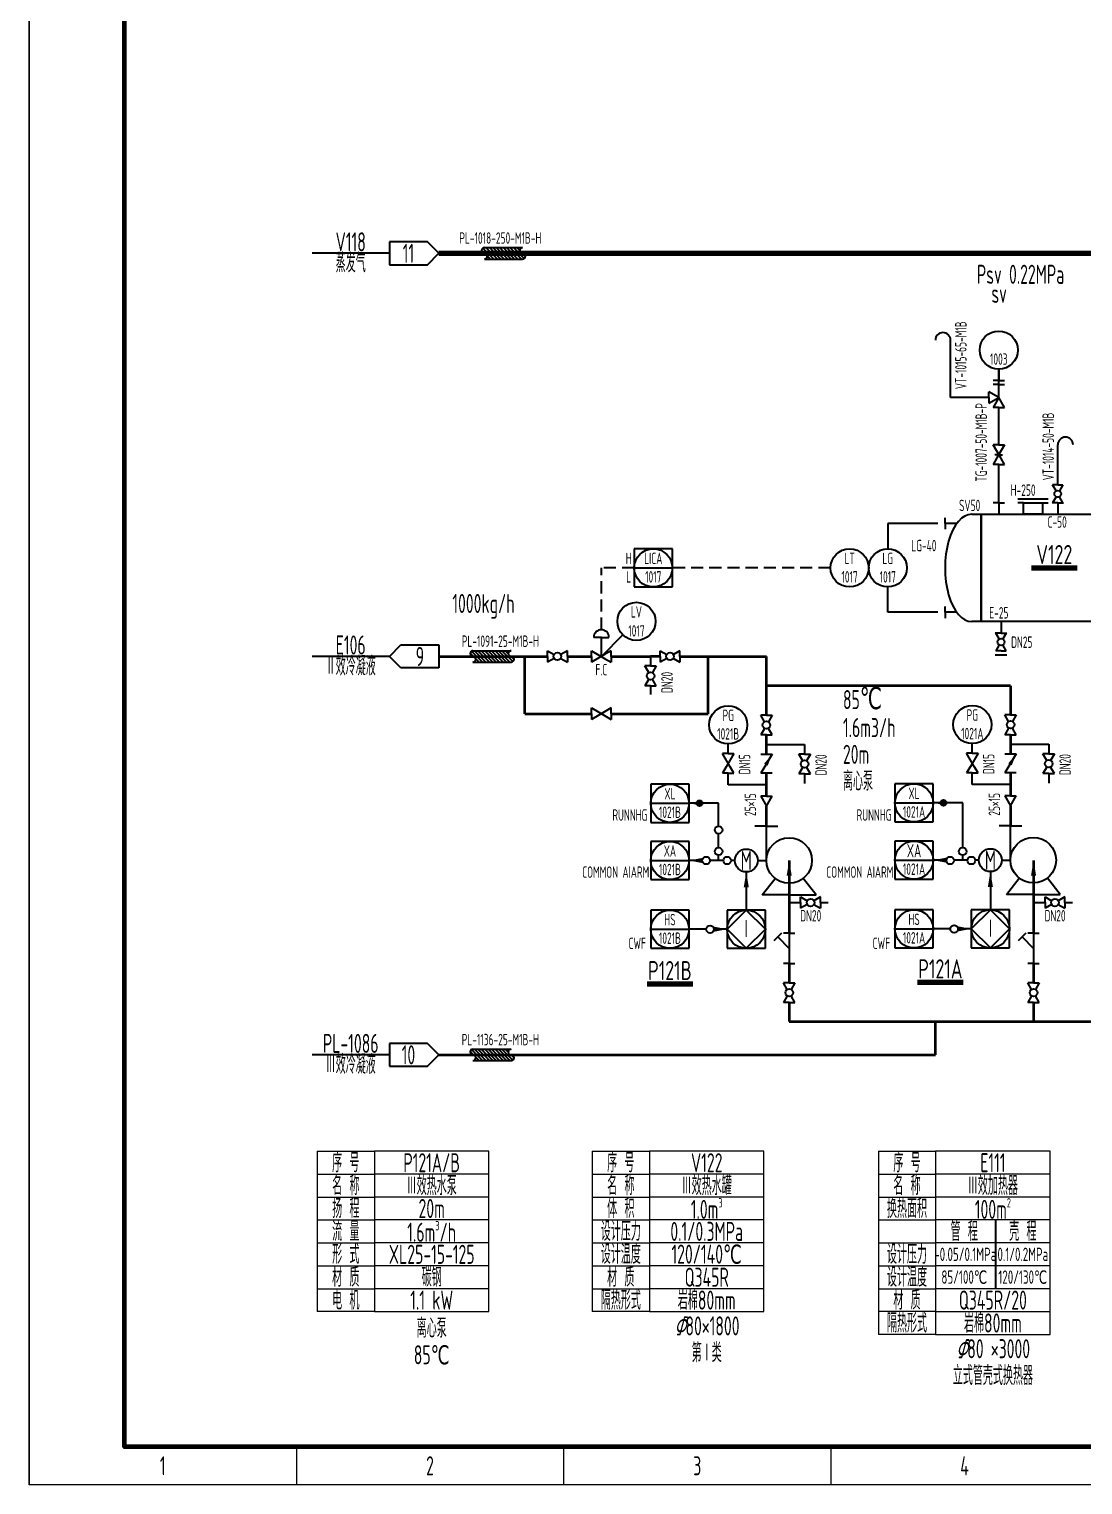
# Model space of a CAD drawing. Header units: millimetres. Extents: x 2658 to 4453, y -1069 to 608.
# Drawn here: x 2657.7 to 2933.6, y -107.7 to 273.8 of the extents above; entities that cross this region are included whole.
import ezdxf
from ezdxf.enums import TextEntityAlignment as Align

# ---------------------------------------------------------------- set-up
doc = ezdxf.new("R2010")
doc.units = ezdxf.units.MM
doc.header["$MEASUREMENT"] = 0
doc.linetypes.add('HIDDEN2', pattern=[4.7625, 3.175, -1.5875])
for name, color, linetype, lineweight in [('0-图框', 7, 'Continuous', 15), ('1-主物流管线（粗）', 7, 'Continuous', 70), ('2-辅助物流（中）', 7, 'Continuous', 35), ('文本', 7, 'Continuous', 18), ('细实线', 7, 'Continuous', 18)]:
    doc.layers.add(name, color=color, linetype=linetype, lineweight=lineweight)
doc.styles.add('国标汉字', font='gbenor.shx', dxfattribs={"width": 0.7, "height": 5, "bigfont": 'gbcbig.shx'})

msp = doc.modelspace()

# ---------------------------------------------------------------- hatches: boundary and pattern name
h = msp.add_hatch()
h.set_pattern_fill('ANSI31', color=256, scale=0.2, angle=90)
h.set_pattern_definition([(135, (-3527.9154, -1738.31326), (-0.449012806, -0.449012806), [])])
h.paths.add_polyline_path([(2776.9, 216.52, 1), (2776.9, 215.02, -1), (2776.9, 213.52), (2786.9, 213.52, 1), (2786.9, 215.02, -1), (2786.9, 216.52)])
h = msp.add_hatch()
h.set_pattern_fill('ANSI31', color=256, scale=0.2, angle=90)
h.set_pattern_definition([(135, (-3530.9154, -1843.94375), (-0.449012806, -0.449012806), [])])
h.paths.add_polyline_path([(2773.9, 110.89, 1), (2773.9, 109.39, -1), (2773.9, 107.89), (2783.9, 107.89, 1), (2783.9, 109.39, -1), (2783.9, 110.89)])
h = msp.add_hatch(color=256)
h.dxf.hatch_style = 1
h.paths.add_polyline_path([(2833.98, 70.92), (2832.45, 70.92, -1)])
h.paths.add_polyline_path([(2832.45, 70.92), (2833.98, 70.92, -1)])
h = msp.add_hatch(color=256)
h.dxf.hatch_style = 1
h.paths.add_polyline_path([(2897.92, 71.01), (2896.39, 71.01, -1)])
h.paths.add_polyline_path([(2896.39, 71.01), (2897.92, 71.01, -1)])
h = msp.add_hatch()
h.set_pattern_fill('ANSI31', color=256, scale=0.2, angle=90)
h.set_pattern_definition([(135, (-3530.9154, -1948.3341), (-0.449012806, -0.449012806), [])])
h.paths.add_polyline_path([(2773.9, 6.5, 1), (2773.9, 5, -1), (2773.9, 3.5), (2783.9, 3.5, 1), (2783.9, 5, -1), (2783.9, 6.5)])

# ---------------------------------------------------------------- linework, layer by layer
for p, q in [((2752, 218.02), (2752, 212.02)), ((2762, 218.02), (2752, 218.02)), ((2765, 215.02), (2762, 218.02)), ((2752, 215.02), (2731.77, 215.02)), ((2752, 215.02), (2750.49, 215.02)), ((2762, 212.02), (2765, 215.02)), ((2776.9, 216.52), (2786.9, 216.52)), ((2752, 212.02), (2762, 212.02)), ((2776.9, 213.52), (2786.9, 213.52)), ((2899, 177.23), (2899, 192.23)), ((2911.61, 177.22), (2911.61, 184.65)), ((2911.61, 184.65), (2911.61, 181.65)), ((2911.61, 181.65), (2910.11, 181.65)), ((2911.61, 180.65), (2910.11, 180.65)), ((2911.61, 181.65), (2913.11, 181.65)), ((2911.61, 180.65), (2913.11, 180.65)), ((2909, 177.23), (2899, 177.23)), ((2909, 177.23), (2909, 178.73)), ((2911.59, 177.25), (2909, 178.73)), ((2909, 177.25), (2909, 175.75)), ((2909, 175.75), (2911.59, 177.25)), ((2911.59, 177.25), (2910.11, 174.65)), ((2913.09, 174.65), (2911.59, 177.25)), ((2911.61, 174.65), (2910.11, 174.65)), ((2911.59, 174.65), (2913.09, 174.65)), ((2911.61, 164.85), (2911.61, 174.65)), ((2911.61, 164.85), (2911.61, 174.65)), ((2911.61, 164.85), (2910.11, 164.85)), ((2912.11, 161.39), (2910.11, 164.85)), ((2913.11, 164.85), (2911.11, 161.39)), ((2911.61, 164.85), (2913.11, 164.85)), ((2927.07, 154.33), (2927.07, 164.85)), ((2911.11, 161.39), (2910.11, 159.65)), ((2911.61, 162.25), (2910.61, 162.25)), ((2911.61, 162.25), (2912.61, 162.25)), ((2913.11, 159.65), (2912.11, 161.39)), ((2911.61, 159.65), (2910.11, 159.65)), ((2911.61, 149.65), (2911.61, 159.65)), ((2911.61, 149.65), (2911.61, 159.65)), ((2911.61, 159.65), (2913.11, 159.65)), ((2927.07, 154.33), (2925.72, 154.33)), ((2926.62, 152.77), (2925.72, 154.33)), ((2927.07, 154.33), (2928.42, 154.33)), ((2928.42, 154.33), (2927.52, 152.77)), ((2911.61, 149.65), (2910.11, 149.65)), ((2911.61, 149.65), (2911.61, 146.65)), ((2911.61, 149.65), (2913.11, 149.65)), ((2916.56, 150.65), (2924.58, 150.65)), ((2918.06, 149.65), (2916.56, 149.65)), ((2923.08, 149.65), (2924.58, 149.65)), ((2927.07, 149.65), (2925.57, 149.65)), ((2926.62, 151.21), (2925.72, 149.65)), ((2927.07, 149.65), (2925.72, 149.65)), ((2927.07, 149.65), (2927.07, 146.65)), ((2927.07, 149.65), (2928.57, 149.65)), ((2927.07, 149.65), (2928.42, 149.65)), ((2928.42, 149.65), (2927.52, 151.21)), ((2897.61, 144.23), (2897.61, 145.73)), ((2904.54, 146.65), (2907.04, 146.65)), ((2907.04, 146.65), (2907.04, 118.52)), ((2895.61, 144.23), (2882.54, 144.23)), ((2882.54, 144.23), (2882.54, 137.59)), ((2900.61, 144.23), (2897.61, 144.23)), ((2897.61, 144.23), (2897.61, 142.73)), ((2816.12, 137.59), (2816.12, 127.59)), ((2826.12, 137.59), (2816.12, 137.59)), ((2826.12, 127.59), (2826.12, 137.59)), ((2816.12, 132.59), (2826.12, 132.59)), ((2816.12, 127.59), (2826.12, 127.59)), ((2882.54, 120.95), (2882.54, 127.59)), ((2897.61, 120.95), (2897.61, 122.45)), ((2895.61, 120.95), (2882.54, 120.95)), ((2900.61, 120.95), (2897.61, 120.95)), ((2897.61, 120.95), (2897.61, 119.45)), ((2907.04, 118.52), (2904.54, 118.52)), ((2912.2, 118.52), (2912.2, 115.52)), ((2813.18, 115.05), (2807.52, 109.39)), ((2912.2, 115.52), (2910.7, 115.52)), ((2912.2, 115.52), (2910.85, 115.52)), ((2911.75, 113.97), (2910.85, 115.52)), ((2912.2, 115.52), (2913.7, 115.52)), ((2912.2, 115.52), (2913.55, 115.52)), ((2913.55, 115.52), (2912.65, 113.97)), ((2752, 109.39), (2755, 112.39)), ((2755, 112.39), (2765, 112.39)), ((2765, 112.39), (2765, 106.39)), ((2773.9, 110.89), (2783.9, 110.89)), ((2793.42, 109.39), (2793.42, 110.89)), ((2793.42, 110.89), (2795.16, 109.89)), ((2798.62, 110.89), (2796.89, 109.89)), ((2798.62, 109.39), (2798.62, 110.89)), ((2804.92, 109.39), (2804.92, 110.89)), ((2804.92, 110.89), (2808.39, 108.89)), ((2807.52, 114.39), (2805.52, 114.39)), ((2807.52, 109.39), (2807.52, 114.39)), ((2807.52, 114.39), (2809.52, 114.39)), ((2810.12, 110.89), (2808.39, 109.89)), ((2810.12, 109.39), (2810.12, 110.89)), ((2822.92, 109.39), (2822.92, 110.89)), ((2822.92, 110.89), (2824.66, 109.89)), ((2828.12, 110.89), (2826.39, 109.89)), ((2828.12, 109.39), (2828.12, 110.89)), ((2911.75, 112.41), (2910.85, 110.85)), ((2912.2, 110.85), (2910.85, 110.85)), ((2912.2, 110.85), (2913.55, 110.85)), ((2913.55, 110.85), (2912.65, 112.41)), ((2752, 109.39), (2731.77, 109.39)), ((2755, 106.39), (2752, 109.39)), ((2773.9, 107.89), (2783.9, 107.89)), ((2793.42, 109.39), (2793.42, 107.89)), ((2795.16, 108.89), (2793.42, 107.89)), ((2796.89, 108.89), (2798.62, 107.89)), ((2798.62, 109.39), (2798.62, 107.89)), ((2808.39, 109.89), (2804.92, 107.89)), ((2804.92, 109.39), (2804.92, 107.89)), ((2808.39, 108.89), (2810.12, 107.89)), ((2810.12, 109.39), (2810.12, 107.89)), ((2820.42, 106.89), (2818.92, 106.89)), ((2819.92, 105.16), (2818.92, 106.89)), ((2820.42, 109.39), (2820.42, 106.89)), ((2820.42, 106.89), (2821.92, 106.89)), ((2821.92, 106.89), (2820.92, 105.16)), ((2822.92, 109.39), (2822.92, 107.89)), ((2824.66, 108.89), (2822.92, 107.89)), ((2826.39, 108.89), (2828.12, 107.89)), ((2828.12, 109.39), (2828.12, 107.89)), ((2910.7, 109.85), (2913.7, 109.85)), ((2765, 106.39), (2755, 106.39)), ((2819.92, 103.42), (2818.92, 101.69)), ((2821.92, 101.69), (2820.92, 103.42)), ((2820.42, 101.69), (2818.92, 101.69)), ((2820.42, 101.69), (2820.42, 99.39)), ((2820.42, 101.69), (2821.92, 101.69)), ((2804.92, 94.39), (2804.92, 95.89)), ((2804.92, 95.89), (2808.39, 93.89)), ((2810.12, 95.89), (2808.39, 94.89)), ((2810.12, 94.39), (2810.12, 95.89)), ((2808.39, 94.89), (2804.92, 92.89)), ((2804.92, 94.39), (2804.92, 92.89)), ((2808.39, 93.89), (2810.12, 92.89)), ((2810.12, 94.39), (2810.12, 92.89)), ((2850.76, 94), (2849.26, 94)), ((2850.26, 92.27), (2849.26, 94)), ((2850.76, 94), (2852.26, 94)), ((2852.26, 94), (2851.26, 92.27)), ((2914.69, 94.08), (2913.19, 94.08)), ((2914.19, 92.35), (2913.19, 94.08)), ((2914.69, 94.08), (2916.19, 94.08)), ((2916.19, 94.08), (2915.19, 92.35)), ((2850.26, 90.54), (2849.26, 88.81)), ((2850.76, 88.81), (2849.26, 88.81)), ((2850.76, 88.81), (2852.26, 88.81)), ((2852.26, 88.81), (2851.26, 90.54)), ((2914.19, 90.62), (2913.19, 88.89)), ((2914.69, 88.89), (2913.19, 88.89)), ((2914.69, 88.89), (2916.19, 88.89)), ((2916.19, 88.89), (2915.19, 90.62)), ((2840.74, 83.96), (2839.24, 83.96)), ((2841.24, 80.5), (2839.24, 83.96)), ((2842.24, 83.96), (2840.24, 80.5)), ((2840.74, 83.96), (2840.74, 86.46)), ((2840.74, 83.96), (2842.24, 83.96)), ((2850.76, 86.31), (2860.7, 86.31)), ((2860.7, 86.31), (2860.7, 83.81)), ((2904.68, 84.04), (2903.18, 84.04)), ((2905.18, 80.58), (2903.18, 84.04)), ((2906.18, 84.04), (2904.18, 80.58)), ((2904.68, 84.04), (2904.68, 86.54)), ((2904.68, 84.04), (2906.18, 84.04)), ((2914.69, 86.37), (2924.69, 86.37)), ((2924.69, 86.37), (2924.69, 83.87)), ((2840.24, 80.5), (2839.24, 78.77)), ((2842.24, 78.77), (2841.24, 80.5)), ((2849.26, 83.77), (2850.76, 83.77)), ((2852.26, 83.77), (2849.26, 78.77)), ((2850.76, 83.77), (2852.26, 83.77)), ((2860.76, 83.81), (2859.26, 83.81)), ((2860.26, 82.07), (2859.26, 83.81)), ((2860.26, 80.34), (2859.26, 78.61)), ((2860.76, 83.81), (2862.26, 83.81)), ((2862.26, 83.81), (2861.26, 82.07)), ((2862.26, 78.61), (2861.26, 80.34)), ((2904.18, 80.58), (2903.18, 78.85)), ((2906.18, 78.85), (2905.18, 80.58)), ((2913.19, 83.85), (2914.69, 83.85)), ((2916.19, 83.85), (2913.19, 78.85)), ((2914.69, 83.85), (2916.19, 83.85)), ((2924.69, 83.89), (2923.19, 83.89)), ((2924.19, 82.15), (2923.19, 83.89)), ((2924.19, 80.42), (2923.19, 78.69)), ((2924.69, 83.89), (2926.19, 83.89)), ((2926.19, 83.89), (2925.19, 82.15)), ((2926.19, 78.69), (2925.19, 80.42)), ((2840.74, 78.77), (2839.24, 78.77)), ((2840.74, 75.77), (2840.74, 78.77)), ((2840.74, 78.77), (2842.24, 78.77)), ((2852.26, 78.77), (2849.26, 78.77)), ((2860.76, 78.61), (2859.26, 78.61)), ((2860.76, 78.61), (2862.26, 78.61)), ((2860.76, 78.61), (2860.76, 76.11)), ((2904.68, 78.85), (2903.18, 78.85)), ((2904.68, 78.85), (2906.18, 78.85)), ((2904.68, 75.85), (2904.68, 78.85)), ((2916.19, 78.85), (2913.19, 78.85)), ((2924.69, 78.69), (2923.19, 78.69)), ((2924.69, 78.69), (2926.19, 78.69)), ((2924.75, 78.67), (2924.75, 76.17)), ((2820.48, 75.92), (2820.48, 65.92)), ((2830.48, 75.92), (2820.48, 75.92)), ((2830.48, 65.92), (2830.48, 75.92)), ((2850.74, 75.77), (2840.74, 75.77)), ((2850.76, 72.77), (2849.26, 72.77)), ((2849.26, 72.77), (2850.76, 70.18)), ((2850.74, 75.77), (2850.74, 72.77)), ((2850.74, 72.77), (2852.24, 72.77)), ((2850.76, 70.18), (2852.24, 72.77)), ((2884.42, 76.01), (2884.42, 66.01)), ((2894.42, 76.01), (2884.42, 76.01)), ((2894.42, 66.01), (2894.42, 76.01)), ((2914.68, 75.85), (2904.68, 75.85)), ((2914.69, 72.85), (2913.19, 72.85)), ((2913.19, 72.85), (2914.69, 70.26)), ((2914.68, 72.85), (2916.18, 72.85)), ((2914.69, 70.26), (2916.18, 72.85)), ((2820.48, 70.92), (2830.48, 70.92)), ((2838.23, 70.92), (2830.48, 70.92)), ((2838.23, 64.95), (2838.23, 70.92)), ((2884.42, 71.01), (2894.42, 71.01)), ((2902.16, 71.01), (2894.42, 71.01)), ((2902.16, 59.29), (2902.16, 71.01)), ((2820.48, 65.92), (2830.48, 65.92)), ((2850.76, 64.92), (2847.76, 64.92)), ((2850.76, 55.92), (2850.76, 64.92)), ((2850.76, 64.92), (2853.76, 64.92)), ((2884.42, 66.01), (2894.42, 66.01)), ((2914.69, 65), (2911.69, 65)), ((2914.69, 56), (2914.69, 65)), ((2914.69, 65), (2917.69, 65)), ((2838.23, 59.29), (2838.23, 62.95)), ((2820.48, 60.92), (2820.48, 50.92)), ((2830.48, 60.92), (2820.48, 60.92)), ((2830.48, 50.92), (2830.48, 60.92)), ((2838.23, 55.92), (2838.23, 57.29)), ((2884.42, 61.01), (2884.42, 51.01)), ((2894.42, 61.01), (2884.42, 61.01)), ((2894.42, 51.01), (2894.42, 61.01)), ((2902.16, 56.01), (2902.16, 57.29)), ((2820.48, 55.92), (2830.48, 55.92)), ((2833.97, 55.92), (2830.48, 55.92)), ((2839.48, 55.92), (2835.97, 55.92)), ((2842.48, 55.92), (2841.48, 55.92)), ((2848.48, 55.92), (2850.86, 55.92)), ((2884.42, 56.01), (2894.42, 56.01)), ((2897.91, 56.01), (2894.42, 56.01)), ((2903.42, 56.01), (2899.91, 56.01)), ((2906.42, 56.01), (2905.41, 56.01)), ((2912.42, 56), (2914.8, 56)), ((2820.48, 50.92), (2830.48, 50.92)), ((2845.48, 52.92), (2845.48, 42.92)), ((2849.67, 46.89), (2853.05, 51.22)), ((2863.78, 46.89), (2860.39, 51.22)), ((2884.42, 51.01), (2894.42, 51.01)), ((2909.42, 53.01), (2909.42, 43.01)), ((2913.61, 46.97), (2916.99, 51.3)), ((2927.71, 46.97), (2924.33, 51.3)), ((2856.67, 46.89), (2849.67, 46.89)), ((2856.67, 46.89), (2863.78, 46.89)), ((2859.72, 44.89), (2859.72, 46.39)), ((2859.72, 46.39), (2861.45, 45.39)), ((2864.92, 46.39), (2863.19, 45.39)), ((2864.92, 44.89), (2864.92, 46.39)), ((2920.61, 46.97), (2913.61, 46.97)), ((2920.61, 46.97), (2927.71, 46.97)), ((2923.72, 44.89), (2923.72, 46.39)), ((2923.72, 46.39), (2925.45, 45.39)), ((2928.92, 46.39), (2927.19, 45.39)), ((2928.92, 44.89), (2928.92, 46.39)), ((2820.48, 42.92), (2820.48, 32.92)), ((2830.48, 42.92), (2820.48, 42.92)), ((2830.48, 32.92), (2830.48, 42.92)), ((2840.48, 42.92), (2840.48, 32.92)), ((2850.48, 42.92), (2840.48, 42.92)), ((2845.48, 42.92), (2840.48, 37.92)), ((2850.48, 37.92), (2845.48, 42.92)), ((2850.48, 32.92), (2850.48, 42.92)), ((2856.72, 44.89), (2859.72, 44.89)), ((2859.72, 44.89), (2859.72, 43.39)), ((2861.45, 44.39), (2859.72, 43.39)), ((2863.19, 44.39), (2864.92, 43.39)), ((2864.92, 44.89), (2864.92, 43.39)), ((2864.92, 44.89), (2866.92, 44.89)), ((2884.42, 43.01), (2884.42, 33.01)), ((2894.42, 43.01), (2884.42, 43.01)), ((2894.42, 33.01), (2894.42, 43.01)), ((2904.42, 43.01), (2904.42, 33.01)), ((2914.42, 43.01), (2904.42, 43.01)), ((2909.42, 43.01), (2904.42, 38.01)), ((2914.42, 38.01), (2909.42, 43.01)), ((2914.42, 33.01), (2914.42, 43.01)), ((2920.72, 44.89), (2923.72, 44.89)), ((2923.72, 44.89), (2923.72, 43.39)), ((2925.45, 44.39), (2923.72, 43.39)), ((2927.19, 44.39), (2928.92, 43.39)), ((2928.92, 44.89), (2928.92, 43.39)), ((2928.92, 44.89), (2930.92, 44.89)), ((2820.48, 37.92), (2830.48, 37.92)), ((2834.99, 37.92), (2830.48, 37.92)), ((2840.48, 37.92), (2836.99, 37.92)), ((2840.48, 37.92), (2845.48, 32.92)), ((2845.48, 32.92), (2850.48, 37.92)), ((2854.72, 36.89), (2852.72, 34.89)), ((2853.72, 35.89), (2856.72, 32.89)), ((2856.72, 36.89), (2855.22, 36.89)), ((2856.72, 36.89), (2858.22, 36.89)), ((2856.72, 36.89), (2856.72, 28.89)), ((2884.42, 38.01), (2894.42, 38.01)), ((2898.93, 38.01), (2894.42, 38.01)), ((2904.42, 38.01), (2900.93, 38.01)), ((2904.42, 38.01), (2909.42, 33.01)), ((2909.42, 33.01), (2914.42, 38.01)), ((2918.72, 36.89), (2916.72, 34.89)), ((2917.72, 35.89), (2920.72, 32.89)), ((2920.72, 36.89), (2919.22, 36.89)), ((2920.72, 36.89), (2922.22, 36.89)), ((2920.72, 36.89), (2920.72, 28.89)), ((2820.48, 32.92), (2830.48, 32.92)), ((2840.48, 32.92), (2850.48, 32.92)), ((2884.42, 33.01), (2894.42, 33.01)), ((2904.42, 33.01), (2914.42, 33.01)), ((2856.72, 28.89), (2855.22, 28.89)), ((2856.72, 28.89), (2858.22, 28.89)), ((2920.72, 28.89), (2919.22, 28.89)), ((2920.72, 28.89), (2922.22, 28.89)), ((2856.72, 23.89), (2855.22, 23.89)), ((2856.22, 22.16), (2855.22, 23.89)), ((2856.72, 23.89), (2858.22, 23.89)), ((2858.22, 23.89), (2857.22, 22.16)), ((2920.72, 23.89), (2919.22, 23.89)), ((2920.22, 22.16), (2919.22, 23.89)), ((2920.72, 23.89), (2922.22, 23.89)), ((2922.22, 23.89), (2921.22, 22.16)), ((2856.22, 20.43), (2855.22, 18.7)), ((2858.22, 18.7), (2857.22, 20.43)), ((2920.22, 20.43), (2919.22, 18.7)), ((2922.22, 18.7), (2921.22, 20.43)), ((2856.72, 18.7), (2855.22, 18.7)), ((2856.72, 18.7), (2858.22, 18.7)), ((2920.72, 18.7), (2919.22, 18.7)), ((2920.72, 18.7), (2922.22, 18.7)), ((2752, 8), (2752, 2)), ((2762, 8), (2752, 8)), ((2765, 5), (2762, 8)), ((2752, 5), (2731.77, 5)), ((2752, 5), (2750.49, 5)), ((2762, 2), (2765, 5)), ((2773.9, 6.5), (2783.9, 6.5)), ((2752, 2), (2762, 2)), ((2773.9, 3.5), (2783.9, 3.5)), ((2910.79, -38.27), (2910.79, -56.27))]:
    msp.add_line(p, q)
at = {"linetype": 'HIDDEN2'}
for p, q in [((2816.12, 132.59), (2807.52, 132.59)), ((2807.52, 116.39), (2807.52, 132.59)), ((2867.54, 132.59), (2826.12, 132.59))]:
    msp.add_line(p, q, dxfattribs=at)
at = {"lineweight": 70}
for p, q in [((2920.16, 132.59), (2932.16, 132.59)), ((2819.48, 23.58), (2831.48, 23.58)), ((2890.31, 24.03), (2902.31, 24.03))]:
    msp.add_line(p, q, dxfattribs=at)
for points in [[(2918.06, 149.65), (2923.08, 149.65), (2923.08, 146.65), (2918.06, 146.65)], [(2907.04, 146.65), (2945.28, 146.65), (2945.28, 118.52), (2907.04, 118.52)]]:
    msp.add_lwpolyline(points, close=True)
for centre, radius in [((2911.61, 189.65), 5), ((2927.07, 151.99), 0.9), ((2821.12, 132.59), 5), ((2872.54, 132.59), 5), ((2882.54, 132.59), 5), ((2816.71, 118.58), 5), ((2912.2, 113.19), 0.9), ((2796.02, 109.39), 1), ((2825.52, 109.39), 1), ((2820.42, 104.29), 1), ((2840.74, 91.46), 5), ((2904.68, 91.54), 5), ((2850.76, 91.4), 1), ((2914.69, 91.48), 1), ((2860.76, 81.21), 1), ((2924.69, 81.29), 1), ((2825.48, 70.92), 5), ((2889.42, 71.01), 5), ((2833.22, 70.92), 0.765), ((2897.15, 71.01), 0.765), ((2838.23, 63.95), 1), ((2856.72, 55.92), 5.97), ((2920.66, 56), 5.97), ((2825.48, 55.92), 5), ((2838.23, 58.29), 1), ((2845.48, 55.92), 3), ((2889.42, 56.01), 5), ((2902.16, 58.29), 1), ((2909.42, 56), 3), ((2834.97, 55.92), 1), ((2840.48, 55.92), 1), ((2898.91, 55.92), 1), ((2904.42, 55.92), 1), ((2862.32, 44.89), 1), ((2926.32, 44.89), 1), ((2825.48, 37.92), 5), ((2845.48, 37.92), 5), ((2889.42, 38.01), 5), ((2909.42, 38.01), 5), ((2835.99, 37.92), 1), ((2899.93, 38.01), 1), ((2856.72, 21.29), 1), ((2920.72, 21.29), 1)]:
    msp.add_circle(centre, radius)
for centre, radius, start, end in [((2776.9, 215.77), 0.75, 90, 270), ((2776.9, 214.27), 0.75, 270, 90), ((2786.9, 215.77), 0.75, 90, 270), ((2786.9, 214.27), 0.75, 270, 90), ((2897, 192.23), 2, 0, 180), ((2929.07, 164.85), 2, 0, 180), ((2807.52, 114.39), 2, 0, 180), ((2773.9, 110.14), 0.75, 90, 270), ((2783.9, 110.14), 0.75, 90, 270), ((2773.9, 108.64), 0.75, 270, 90), ((2783.9, 108.64), 0.75, 270, 90), ((2773.9, 5.75), 0.75, 90, 270), ((2773.9, 4.25), 0.75, 270, 90), ((2783.9, 5.75), 0.75, 90, 270), ((2783.9, 4.25), 0.75, 270, 90)]:
    msp.add_arc(centre, radius, start, end)
msp.add_ellipse((2904.54, 132.59), major_axis=(0, 14.07), ratio=0.49768, start_param=0, end_param=3.141593)
for points in [[(2850.15, 81.3), (2852.26, 83.77), (2851.07, 80.75)], [(2914.09, 81.38), (2916.19, 83.85), (2915, 80.83)], [(2833.98, 71.59), (2830.48, 70.92), (2833.98, 70.25)], [(2833.98, 71.59), (2830.48, 70.92), (2833.98, 70.25)], [(2833.98, 71.59), (2830.48, 70.92), (2833.98, 70.25)], [(2897.92, 71.67), (2894.42, 71.01), (2897.92, 70.34)], [(2897.92, 71.67), (2894.42, 71.01), (2897.92, 70.34)], [(2897.92, 71.67), (2894.42, 71.01), (2897.92, 70.34)], [(2833.98, 56.59), (2830.48, 55.92), (2833.98, 55.25)], [(2856.05, 51.92), (2856.72, 55.92), (2857.39, 51.92)], [(2897.92, 56.67), (2894.42, 56.01), (2897.92, 55.34)], [(2920.05, 51.92), (2920.72, 55.92), (2921.39, 51.92)], [(2844.81, 48.92), (2845.48, 52.92), (2846.15, 48.92)], [(2908.75, 49), (2909.42, 53), (2910.08, 49)], [(2836.98, 38.59), (2840.48, 37.92), (2836.98, 37.25)], [(2900.92, 38.67), (2904.42, 38.01), (2900.92, 37.34)]]:
    msp.add_solid(points)
at = {"layer": '0-图框', "color": 7, "lineweight": 18}
for p, q in [((2657.65, 486.32), (2657.65, -107.68)), ((2727.65, -97.68), (2727.65, -107.68)), ((2797.65, -97.68), (2797.65, -107.68)), ((2867.65, -97.68), (2867.65, -107.68)), ((2727.65, -107.68), (2657.65, -107.68)), ((2797.65, -107.68), (2727.65, -107.68)), ((2867.65, -107.68), (2797.65, -107.68)), ((2937.65, -107.68), (2867.65, -107.68))]:
    msp.add_line(p, q, dxfattribs=at)
msp.add_lwpolyline([(2657.65, 486.32), (3498.65, 486.32), (3498.65, -107.68), (2657.65, -107.68)], close=True, dxfattribs=at)
at = {"layer": '0-图框'}
msp.add_lwpolyline([(2657.65, 486.32), (3498.65, 486.32), (3498.65, -107.68), (2657.65, -107.68)], close=True, dxfattribs=at)
at = {"layer": '0-图框', "color": 7, "lineweight": 60}
msp.add_lwpolyline([(2682.65, 476.32), (3488.65, 476.32), (3488.65, -97.68), (2682.65, -97.68)], close=True, dxfattribs=at)
at = {"layer": '1-主物流管线（粗）'}
msp.add_line((2765, 215.02), (2967.43, 215.06), dxfattribs=at)
at = {"layer": '2-辅助物流（中）'}
for p, q in [((2765, 109.39), (2766.52, 109.39)), ((2766.52, 109.39), (2793.42, 109.39)), ((2787.52, 94.39), (2787.52, 109.39)), ((2798.62, 109.39), (2804.92, 109.39)), ((2810.12, 109.39), (2820.42, 109.39)), ((2822.92, 109.39), (2820.42, 109.39)), ((2828.12, 109.39), (2850.76, 109.39)), ((2835.52, 94.39), (2835.52, 109.39)), ((2850.76, 94), (2850.76, 109.39)), ((2914.69, 101.7), (2850.76, 101.7)), ((2914.69, 101.7), (2914.69, 94.08)), ((2787.52, 94.39), (2804.92, 94.39)), ((2810.12, 94.39), (2835.52, 94.39)), ((2850.76, 83.77), (2850.76, 88.81)), ((2914.69, 88.89), (2914.69, 83.85)), ((2850.76, 72.77), (2850.76, 78.77)), ((2914.69, 78.85), (2914.68, 72.85)), ((2850.76, 64.92), (2850.76, 70.18)), ((2914.69, 70.26), (2914.69, 65)), ((2856.72, 55.92), (2856.72, 36.89)), ((2920.72, 55.92), (2920.72, 36.89)), ((2856.72, 28.89), (2856.72, 23.89)), ((2920.72, 28.89), (2920.72, 23.89)), ((2856.72, 18.7), (2856.72, 13.72)), ((2920.72, 18.7), (2920.72, 13.72)), ((2856.72, 13.72), (2920.72, 13.72)), ((2895, 5), (2895, 13.72)), ((2920.72, 13.72), (2942.27, 13.72)), ((2765, 5), (2895, 5))]:
    msp.add_line(p, q, dxfattribs=at)
at = {"layer": '细实线'}
for p, q in [((2733.09, -20.27), (2733.09, -62.27)), ((2733.09, -20.27), (2748.09, -20.27)), ((2733.09, -20.27), (2733.09, -62.27)), ((2733.09, -20.27), (2733.09, -62.27)), ((2733.09, -20.27), (2748.09, -20.27)), ((2733.09, -20.27), (2733.09, -62.27)), ((2748.09, -20.27), (2748.09, -62.27)), ((2778.09, -20.27), (2748.09, -20.27)), ((2748.09, -20.27), (2748.09, -62.27)), ((2778.09, -20.27), (2748.09, -20.27)), ((2778.09, -62.27), (2778.09, -20.27)), ((2778.09, -62.27), (2778.09, -20.27)), ((2805.12, -20.27), (2805.12, -62.27)), ((2805.12, -20.27), (2820.12, -20.27)), ((2805.12, -20.27), (2805.12, -62.27)), ((2820.12, -20.27), (2820.12, -62.27)), ((2850.12, -20.27), (2820.12, -20.27)), ((2850.12, -62.27), (2850.12, -20.27)), ((2880.07, -20.27), (2880.07, -68.27)), ((2880.07, -20.27), (2895.07, -20.27)), ((2895.07, -20.27), (2895.07, -68.27)), ((2925.07, -20.27), (2895.07, -20.27)), ((2925.07, -68.27), (2925.07, -20.27)), ((2733.09, -26.27), (2748.09, -26.27)), ((2733.09, -26.27), (2748.09, -26.27)), ((2778.09, -26.27), (2748.09, -26.27)), ((2778.09, -26.27), (2748.09, -26.27)), ((2805.12, -26.27), (2820.12, -26.27)), ((2850.12, -26.27), (2820.12, -26.27)), ((2880.07, -26.27), (2895.07, -26.27)), ((2880.07, -26.27), (2880.07, -68.27)), ((2925.07, -26.27), (2895.07, -26.27)), ((2733.09, -32.27), (2748.09, -32.27)), ((2733.09, -32.27), (2748.09, -32.27)), ((2778.09, -32.27), (2748.09, -32.27)), ((2778.09, -32.27), (2748.09, -32.27)), ((2805.12, -32.27), (2820.12, -32.27)), ((2850.12, -32.27), (2820.12, -32.27)), ((2880.07, -32.27), (2895.07, -32.27)), ((2925.07, -32.27), (2895.07, -32.27)), ((2733.09, -38.27), (2748.09, -38.27)), ((2733.09, -38.27), (2748.09, -38.27)), ((2778.09, -38.27), (2748.09, -38.27)), ((2778.09, -38.27), (2748.09, -38.27)), ((2805.12, -38.27), (2820.12, -38.27)), ((2850.12, -38.27), (2820.12, -38.27)), ((2880.07, -38.27), (2895.07, -38.27)), ((2925.07, -38.27), (2895.07, -38.27)), ((2733.09, -44.27), (2748.09, -44.27)), ((2733.09, -44.27), (2748.09, -44.27)), ((2778.09, -44.27), (2748.09, -44.27)), ((2778.09, -44.27), (2748.09, -44.27)), ((2805.12, -44.27), (2820.12, -44.27)), ((2850.12, -44.27), (2820.12, -44.27)), ((2880.07, -44.27), (2895.07, -44.27)), ((2925.07, -44.27), (2895.07, -44.27)), ((2733.09, -50.27), (2748.09, -50.27)), ((2733.09, -50.27), (2748.09, -50.27)), ((2778.09, -50.27), (2748.09, -50.27)), ((2778.09, -50.27), (2748.09, -50.27)), ((2805.12, -50.27), (2820.12, -50.27)), ((2850.12, -50.27), (2820.12, -50.27)), ((2880.07, -50.27), (2895.07, -50.27)), ((2925.07, -50.27), (2895.07, -50.27)), ((2733.09, -56.27), (2748.09, -56.27)), ((2733.09, -56.27), (2748.09, -56.27)), ((2778.09, -56.27), (2748.09, -56.27)), ((2778.09, -56.27), (2748.09, -56.27)), ((2805.12, -56.27), (2820.12, -56.27)), ((2850.12, -56.27), (2820.12, -56.27)), ((2880.07, -56.27), (2895.07, -56.27)), ((2925.07, -56.27), (2895.07, -56.27)), ((2748.09, -62.27), (2733.09, -62.27)), ((2748.09, -62.27), (2733.09, -62.27)), ((2748.09, -62.27), (2778.09, -62.27)), ((2748.09, -62.27), (2778.09, -62.27)), ((2820.12, -62.27), (2805.12, -62.27)), ((2820.12, -62.27), (2850.12, -62.27)), ((2895.07, -62.27), (2880.07, -62.27)), ((2895.07, -62.27), (2925.07, -62.27)), ((2895.07, -68.27), (2880.07, -68.27)), ((2895.07, -68.27), (2925.07, -68.27))]:
    msp.add_line(p, q, dxfattribs=at)

# ---------------------------------------------------------------- texts
at = {"style": '国标汉字', "width": 0.7}
for s, p in [('VT-1015-65-M1B', (2903.17, 179.42)), ('TG-1007-50-M1B-P', (2908.5, 155.19)), ('VT-1014-50-M1B', (2926.06, 155.53, 180))]:
    msp.add_text(s, height=3, rotation=90, dxfattribs=at).set_placement(p)
for s, p in [('H-250', (2914.73, 151.46, 180)), ('SV50', (2901.21, 147.46, 180)), ('C-50', (2924.39, 143.1, 180)), ('E-25', (2909.13, 119.33, 180)), ('DN25', (2914.83, 111.63, 180)), ('DN20', (2859.59, 39.95, 180)), ('DN20', (2923.59, 39.95, 180))]:
    msp.add_text(s, height=3, dxfattribs=at).set_placement(p)
at = {"style": '国标汉字'}
for s, width, insert, char_height, attachment_point in [('V118', 20.2367, (2741.88, 218.02), 5, 5), ('11', 10, (2757, 215.02), 5, 5), ('PL-1018-250-M1B-H', 40, (2781.07, 219.02), 3, 5), ('蒸发气', 20.2367, (2741.88, 212.52), 5, 5), ('1003', 10, (2911.61, 188.8), 3, 2), ('LG-40', 10, (2891.99, 138.44), 3, 5), ('{\\W0.8;V122}', 16, (2926.16, 136.09), 5, 5), ('H', 10, (2814.68, 135.09), 3, 5), ('LICA', 10, (2821.12, 135.09), 3, 5), ('LT', 10, (2872.54, 135.09), 3, 5), ('LG', 10, (2882.54, 135.09), 3, 5), ('L', 10, (2814.68, 131.74), 3, 2), ('1017', 10, (2821.12, 131.74), 3, 2), ('1017', 10, (2872.54, 131.74), 3, 2), ('1017', 10, (2882.54, 131.74), 3, 2), ('1000kg/h', 17.0079, (2776.65, 122.51), 5, 5), ('LV', 10, (2816.71, 121.08), 3, 5), ('E106', 20.2367, (2741.88, 112.39), 5, 5), ('PL-1091-25-M1B-H', 40, (2781.07, 113.39), 3, 5), ('1017', 10, (2816.71, 116.08), 3, 5), ('9', 10, (2760, 109.39), 5, 5), ('Ⅱ效冷凝液', 20.2367, (2741.88, 106.89), 5, 5), ('F.C', 5.1962, (2807.52, 105.94), 3, 5), ('PG', 10, (2840.74, 93.96), 3, 5), ('PG', 10, (2904.68, 94.04), 3, 5), ('1021B', 10, (2840.74, 90.61), 3, 2), ('1021A', 10, (2904.68, 90.69), 3, 2), ('XL', 10, (2825.48, 73.42), 3, 5), ('XL', 10, (2889.42, 73.51), 3, 5), ('1021B', 10, (2825.48, 70.07), 3, 2), ('1021A', 10, (2889.42, 70.16), 3, 2), ('XA', 10, (2825.48, 58.42), 3, 5), ('M', 6, (2845.48, 55.92), 5, 5), ('XA', 10, (2889.42, 58.51), 3.5, 5), ('M', 6, (2909.42, 56), 5, 5), ('1021B', 10, (2825.48, 55.07), 3, 2), ('1021A', 10, (2889.42, 55.16), 3, 2), ('HS', 10, (2889.42, 40.51), 3, 5), ('HS', 10, (2825.48, 40.42), 3, 5), ('Ⅰ', 10, (2845.48, 37.92), 5, 5), ('Ⅰ', 10, (2909.42, 38.01), 5, 5), ('1021B', 10, (2825.48, 37.07), 3, 2), ('1021A', 10, (2889.42, 37.16), 3, 2), ('{\\W0.8;P121B}', 16, (2825.48, 27.08), 5, 5), ('{\\W0.8;P121A}', 16, (2896.31, 27.53), 5, 5), ('PL-1086', 20.2367, (2741.88, 8), 5, 5), ('PL-1136-25-M1B-H', 40, (2781.07, 9), 3, 5), ('Ⅲ效冷凝液', 20.2367, (2741.88, 2.5), 5, 5), ('10', 10, (2757, 5), 5, 5), ('序 号', 15, (2740.59, -23.27), 5, 5), ('序 号', 15, (2740.59, -23.27), 5, 5), ('P121A/B', 15, (2763.09, -23.27), 5, 5), ('序 号', 15, (2812.62, -23.27), 5, 5), ('V122', 15, (2835.12, -23.27), 5, 5), ('序 号', 15, (2887.57, -23.27), 5, 5), ('E111', 15, (2910.07, -23.27), 5, 5), ('名 称', 15, (2740.59, -29.27), 5, 5), ('名 称', 15, (2740.59, -29.27), 5, 5), ('Ⅲ效热水泵', 15, (2763.09, -29.27), 5, 5), ('名 称', 15, (2812.62, -29.27), 5, 5), ('Ⅲ效热水罐', 15, (2835.12, -29.27), 5, 5), ('名 称', 15, (2887.57, -29.27), 5, 5), ('Ⅲ效加热器', 15, (2910.07, -29.27), 5, 5), ('扬 程', 15, (2740.59, -35.27), 5, 5), ('扬 程', 15, (2740.59, -35.27), 5, 5), ('20m', 15, (2763.09, -35.27), 5, 5), ('体 积', 15, (2812.62, -35.27), 5, 5), ('\\A1;1.0m{\\H0.49x;\\S3^ ;}', 15, (2835.12, -35.27), 5, 5), ('换热面积', 15, (2887.57, -35.27), 5, 5), ('\\A1;100m{\\H0.49x;\\S2^ ;}', 15, (2910.07, -35.27), 5, 5), ('流 量', 15, (2740.59, -41.27), 5, 5), ('流 量', 15, (2740.59, -41.27), 5, 5), ('\\A1;1.6m{\\H0.49x;\\S3^ ;}/h', 15, (2763.09, -41.27), 5, 5), ('设计压力', 15, (2812.62, -41.27), 5, 5), ('\\A1;0.1/0.3MPa', 15, (2835.12, -41.27), 5, 5), ('管 程', 15, (2902.57, -41.27), 5, 5), ('壳 程', 15, (2917.91, -41.27), 5, 5), ('形 式', 15, (2740.59, -47.27), 5, 5), ('形 式', 15, (2740.59, -47.27), 5, 5), ('XL25-15-125', 15, (2763.09, -47.27), 5, 5), ('设计温度', 15, (2812.62, -47.27), 5, 5), ('120/140℃', 15, (2835.12, -47.27), 5, 5), ('设计压力', 15, (2887.57, -47.27), 5, 5), ('-0.05/0.1MPa', 15, (2902.83, -47.27), 3.5, 5), ('0.1/0.2MPa', 15, (2917.91, -47.27), 3.5, 5), ('材 质', 15, (2740.59, -53.27), 5, 5), ('材 质', 15, (2740.59, -53.27), 5, 5), ('碳钢', 15, (2763.09, -53.27), 5, 5), ('材 质', 15, (2812.62, -53.27), 5, 5), ('Q345R', 15, (2835.12, -53.27), 5, 5), ('设计温度', 15, (2887.57, -53.27), 5, 5), ('85/100℃', 15, (2902.57, -53.27), 3.5, 5), ('120/130℃', 15, (2917.91, -53.27), 3.5, 5), ('电 机', 15, (2740.59, -59.27), 5, 5), ('电 机', 15, (2740.59, -59.27), 5, 5), ('1.1 kW', 15, (2763.09, -59.27), 5, 5), ('隔热形式', 15, (2812.62, -59.27), 5, 5), ('岩棉80mm', 15, (2835.12, -59.27), 5, 5), ('材 质', 15, (2887.57, -59.27), 5, 5), ('Q345R/20', 15, (2910.07, -59.27), 5, 5), ('隔热形式', 15, (2887.57, -65.27), 5, 5), ('岩棉80mm', 15, (2910.07, -65.27), 5, 5)]:
    msp.add_mtext_dynamic_manual_height_columns(s, width=width, gutter_width=25, heights=[0], dxfattribs=dict(at, insert=insert, char_height=char_height, attachment_point=attachment_point))
at = {"char_height": 5, "style": '国标汉字'}
for s, width, insert, attachment_point, line_spacing_factor in [('Psv 0.22MPa\\P  sv', 27.6147, (2905.87, 212.02), 1, 0.6), ('85{\\H1.16667x;℃}\\P1.6m3/h\\P20m\\P离心泵', 24.4272, (2870.8, 101.41), 1, 0.84), ('离心泵\\P85℃', 15, (2763.09, -70.14), 5, 0.84), ('{\\Q15;Φ}80×1800\\P第Ⅰ类', 21.1601, (2835.12, -69.53), 5, 0.84), ('{\\Q15;Φ}80 ×3000\\P立式管壳式换热器', 30.5264, (2910.07, -75.53), 5, 0.84)]:
    msp.add_mtext_dynamic_manual_height_columns(s, width=width, gutter_width=25, heights=[0], dxfattribs=dict(at, insert=insert, attachment_point=attachment_point, line_spacing_factor=line_spacing_factor))
at = {"char_height": 3, "attachment_point": 5, "rotation": 90, "style": '国标汉字'}
for s, width, insert in [('DN20', 5.1962, (2824.71, 102.58)), ('DN15', 5.1962, (2845.03, 81.12)), ('DN20', 5.1962, (2865.05, 80.96)), ('DN15', 5.1962, (2908.97, 81.2)), ('DN20', 5.1962, (2928.98, 81.04)), ('25×15', 11.3213, (2846.53, 70.55)), ('25×15', 11.3213, (2910.46, 70.63))]:
    msp.add_mtext_dynamic_manual_height_columns(s, width=width, gutter_width=25, heights=[0], dxfattribs=dict(at, insert=insert))
at = {"layer": '0-图框', "color": 7, "lineweight": 18, "char_height": 5, "attachment_point": 5, "style": '国标汉字'}
for s, insert in [('1', (2692.65, -102.68)), ('2', (2762.65, -102.68)), ('3', (2832.65, -102.68)), ('4', (2902.65, -102.68))]:
    msp.add_mtext_dynamic_manual_height_columns(s, width=70, gutter_width=12.5, heights=[0], dxfattribs=dict(at, insert=insert))
at = {"layer": '文本', "style": '国标汉字', "width": 0.7}
for s, p in [('RUNNHG', (2815, 66.34)), ('RUNNHG', (2878.94, 66.34)), ('COMMON AIARM', (2811.29, 51.38)), ('COMMON AIARM', (2875.23, 51.38)), ('CWF', (2816.92, 32.72)), ('CWF', (2880.86, 32.72))]:
    msp.add_text(s, height=3, dxfattribs=at).set_placement(p, align=Align.CENTER)

doc.saveas('drawing.dxf')
